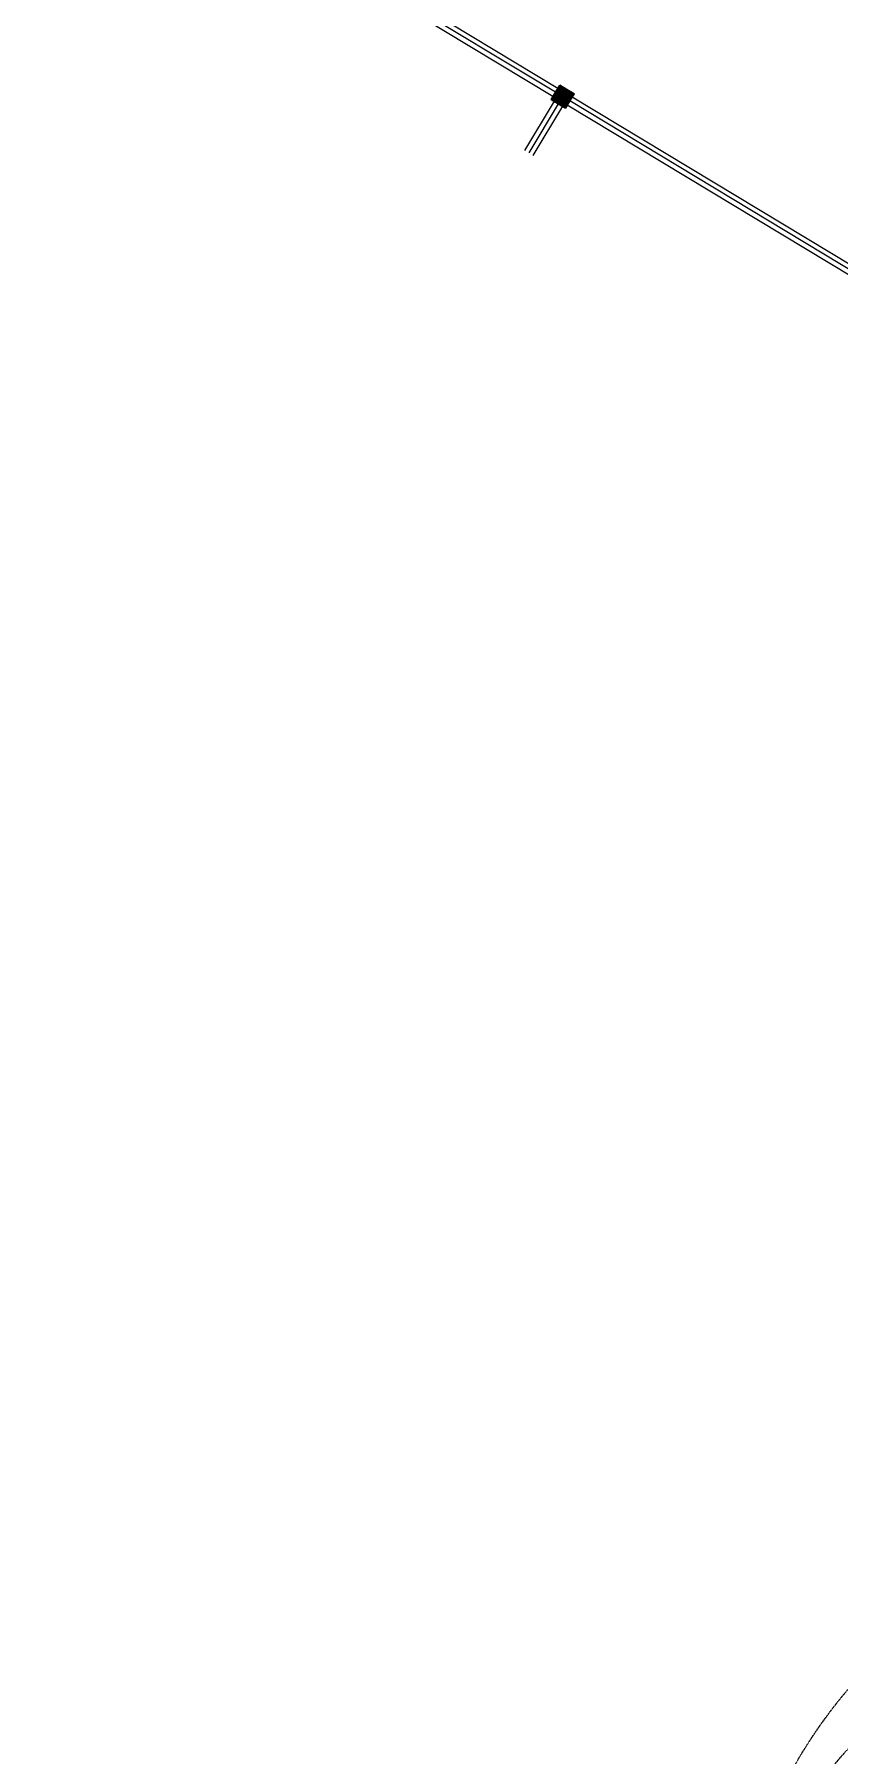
# Model space of a CAD drawing. Header units: millimetres. Extents: x 832728086 to 834530684, y 817551485 to 818349469.
# Drawn here: x 834150114 to 834178975, y 817852319 to 817914034 of the extents above; entities that cross this region are included whole.
import ezdxf

# ---------------------------------------------------------------- set-up
doc = ezdxf.new("R2010")
doc.units = ezdxf.units.MM
doc.header["$LTSCALE"] = 100
doc.linetypes.add('Hidden', pattern=[9.525, 6.35, -3.175])
doc.layers.add('+C-160', color=160, linetype='Hidden')
doc.layers.add('000-Tactile-l', color=8, linetype='Continuous')
doc.layers.add('000-helpline', color=30, linetype='Continuous', lineweight=30, plot=False)

# ---------------------------------------------------------------- blocks, each defined once
blk = doc.blocks.new('tactile')
at = {"layer": '000-helpline', "ltscale": 0.015}
for points in [[(834168.845, 817912.009), (834169.102, 817911.854), (834168.947, 817911.598), (834168.69, 817911.753)], [(834169, 817912.266), (834169.257, 817912.111), (834169.102, 817911.854), (834168.845, 817912.009)], [(834169.257, 817912.111), (834169.514, 817911.956), (834169.359, 817911.699), (834169.102, 817911.854)], [(834169.102, 817911.854), (834169.359, 817911.699), (834169.204, 817911.443), (834168.947, 817911.598)]]:
    blk.add_lwpolyline(points, close=True, dxfattribs=at)
at = {"layer": '000-Tactile-l', "ltscale": 5e-05}
for p, q in [((834168.845, 817912.009), (834149.293, 817923.805)), ((834149.387, 817923.953), (834168.936, 817912.159)), ((834168.755, 817911.859), (834149.2, 817923.657)), ((834168.798, 817911.688), (834167.739, 817909.927)), ((834168.948, 817911.597), (834167.889, 817909.837)), ((834169.097, 817911.507), (834168.039, 817909.747)), ((834188.966, 817899.666), (834169.269, 817911.549)), ((834189.056, 817899.816), (834169.359, 817911.699)), ((834169.449, 817911.849), (834189.147, 817899.966))]:
    blk.add_line(p, q, dxfattribs=at)
at = {"layer": '000-Tactile-l', "ltscale": 0.015}
for centre, radius in [((834168.828, 817911.932), 0.0175), ((834168.828, 817911.932), 0.0125), ((834168.854, 817911.975), 0.0175), ((834168.854, 817911.975), 0.0125), ((834168.88, 817912.018), 0.0175), ((834168.88, 817912.018), 0.0125), ((834168.897, 817911.949), 0.0175), ((834168.897, 817911.949), 0.0125), ((834168.905, 817912.061), 0.0175), ((834168.905, 817912.061), 0.0125), ((834168.922, 817911.992), 0.0175), ((834168.922, 817911.992), 0.0125), ((834168.931, 817912.104), 0.0175), ((834168.931, 817912.104), 0.0125), ((834168.939, 817911.923), 0.0175), ((834168.948, 817912.035), 0.0175), ((834168.948, 817912.035), 0.0125), ((834168.957, 817912.146), 0.0175), ((834168.957, 817912.146), 0.0125), ((834168.965, 817911.966), 0.0175), ((834168.965, 817911.966), 0.0125), ((834168.974, 817912.078), 0.0175), ((834168.974, 817912.078), 0.0125), ((834168.983, 817912.189), 0.0175), ((834168.983, 817912.189), 0.0125), ((834168.991, 817912.009), 0.0175), ((834168.991, 817912.009), 0.0125), ((834169, 817912.121), 0.0175), ((834169, 817912.121), 0.0125), ((834169.009, 817912.232), 0.0175), ((834169.008, 817911.94), 0.0175), ((834169.009, 817912.232), 0.0125), ((834169.008, 817911.94), 0.0125), ((834169.017, 817912.052), 0.0175), ((834169.017, 817912.052), 0.0125), ((834169.026, 817912.163), 0.0175), ((834169.026, 817912.163), 0.0125), ((834169.034, 817911.983), 0.0175), ((834169.034, 817911.983), 0.0125), ((834169.043, 817912.095), 0.0175), ((834169.043, 817912.095), 0.0125), ((834169.052, 817912.206), 0.0175), ((834169.052, 817912.206), 0.0125), ((834169.06, 817912.026), 0.0175), ((834169.06, 817912.026), 0.0125), ((834169.069, 817912.137), 0.0175), ((834169.069, 817912.137), 0.0125), ((834169.077, 817911.957), 0.0175), ((834169.077, 817911.957), 0.0125), ((834169.086, 817912.069), 0.0175), ((834169.086, 817912.069), 0.0125), ((834169.094, 817912.18), 0.0175), ((834169.094, 817912.18), 0.0125), ((834169.103, 817912), 0.0175), ((834169.103, 817912), 0.0125), ((834169.111, 817912.112), 0.0175), ((834169.111, 817912.112), 0.0125), ((834169.12, 817911.932), 0.0175), ((834169.12, 817911.932), 0.0125), ((834169.128, 817912.043), 0.0175), ((834169.128, 817912.043), 0.0125), ((834169.137, 817912.154), 0.0175), ((834169.137, 817912.154), 0.0125), ((834169.145, 817911.974), 0.0175), ((834169.145, 817911.974), 0.0125), ((834169.154, 817912.086), 0.0175), ((834169.154, 817912.086), 0.0125), ((834169.171, 817912.017), 0.0175), ((834169.171, 817912.017), 0.0125), ((834169.18, 817912.129), 0.0175), ((834169.18, 817912.129), 0.0125), ((834169.188, 817911.949), 0.0175), ((834169.188, 817911.949), 0.0125), ((834169.197, 817912.06), 0.0175), ((834169.197, 817912.06), 0.0125), ((834169.214, 817911.991), 0.0175), ((834169.214, 817911.991), 0.0125), ((834169.223, 817912.103), 0.0175), ((834169.223, 817912.103), 0.0125), ((834169.231, 817911.923), 0.0175), ((834169.24, 817912.034), 0.0175), ((834169.24, 817912.034), 0.0125), ((834169.257, 817911.966), 0.0175), ((834169.257, 817911.966), 0.0125), ((834169.266, 817912.077), 0.0175), ((834169.266, 817912.077), 0.0125), ((834169.283, 817912.008), 0.0175), ((834169.283, 817912.008), 0.0125), ((834169.3, 817911.94), 0.0175), ((834169.3, 817911.94), 0.0125), ((834169.308, 817912.051), 0.0175), ((834169.308, 817912.051), 0.0125), ((834169.325, 817911.983), 0.0175), ((834169.325, 817911.983), 0.0125), ((834169.351, 817912.025), 0.0175), ((834169.351, 817912.025), 0.0125), ((834169.368, 817911.957), 0.0175), ((834169.368, 817911.957), 0.0125), ((834169.394, 817911.999), 0.0175), ((834169.394, 817911.999), 0.0125), ((834169.411, 817911.931), 0.0175), ((834169.411, 817911.931), 0.0125), ((834169.437, 817911.974), 0.0175), ((834169.437, 817911.974), 0.0125), ((834169.48, 817911.948), 0.0175), ((834169.48, 817911.948), 0.0125), ((834168.725, 817911.761), 0.0175), ((834168.725, 817911.761), 0.0125), ((834168.75, 817911.804), 0.0175), ((834168.75, 817911.804), 0.0125), ((834168.767, 817911.735), 0.0175), ((834168.767, 817911.735), 0.0125), ((834168.776, 817911.847), 0.0175), ((834168.776, 817911.847), 0.0125), ((834168.793, 817911.778), 0.0175), ((834168.793, 817911.778), 0.0125), ((834168.802, 817911.889), 0.0175), ((834168.802, 817911.889), 0.0125), ((834168.81, 817911.709), 0.0175), ((834168.81, 817911.709), 0.0125), ((834168.819, 817911.821), 0.0175), ((834168.819, 817911.821), 0.0125), ((834168.836, 817911.752), 0.0175), ((834168.836, 817911.752), 0.0125), ((834168.845, 817911.864), 0.0175), ((834168.845, 817911.864), 0.0125), ((834168.853, 817911.684), 0.0175), ((834168.853, 817911.684), 0.0125), ((834168.862, 817911.795), 0.0175), ((834168.862, 817911.795), 0.0125), ((834168.871, 817911.906), 0.0175), ((834168.871, 817911.906), 0.0125), ((834168.879, 817911.726), 0.0175), ((834168.879, 817911.726), 0.0125), ((834168.888, 817911.838), 0.0175), ((834168.888, 817911.838), 0.0125), ((834168.896, 817911.658), 0.0175), ((834168.896, 817911.658), 0.0125), ((834168.905, 817911.769), 0.0175), ((834168.905, 817911.769), 0.0125), ((834168.914, 817911.881), 0.0175), ((834168.914, 817911.881), 0.0125), ((834168.922, 817911.701), 0.0175), ((834168.922, 817911.701), 0.0125), ((834168.931, 817911.812), 0.0175), ((834168.931, 817911.812), 0.0125), ((834168.939, 817911.632), 0.0175), ((834168.939, 817911.632), 0.0125), ((834168.939, 817911.923), 0.0125), ((834168.948, 817911.743), 0.0175), ((834168.948, 817911.743), 0.0125), ((834168.956, 817911.855), 0.0175), ((834168.956, 817911.855), 0.0125), ((834168.965, 817911.675), 0.0175), ((834168.965, 817911.675), 0.0125), ((834168.973, 817911.786), 0.0175), ((834168.973, 817911.786), 0.0125), ((834168.982, 817911.606), 0.0175), ((834168.982, 817911.898), 0.0175), ((834168.982, 817911.606), 0.0125), ((834168.982, 817911.898), 0.0125), ((834168.99, 817911.718), 0.0175), ((834168.99, 817911.718), 0.0125), ((834168.999, 817911.829), 0.0175), ((834168.999, 817911.829), 0.0125), ((834169.007, 817911.649), 0.0175), ((834169.007, 817911.649), 0.0125), ((834169.016, 817911.76), 0.0175), ((834169.016, 817911.76), 0.0125), ((834169.024, 817911.58), 0.0175), ((834169.025, 817911.872), 0.0175), ((834169.024, 817911.58), 0.0125), ((834169.025, 817911.872), 0.0125), ((834169.033, 817911.692), 0.0175), ((834169.033, 817911.692), 0.0125), ((834169.042, 817911.803), 0.0175), ((834169.042, 817911.803), 0.0125), ((834169.051, 817911.915), 0.0175), ((834169.05, 817911.623), 0.0175), ((834169.051, 817911.915), 0.0125), ((834169.05, 817911.623), 0.0125), ((834169.059, 817911.734), 0.0175), ((834169.059, 817911.734), 0.0125), ((834169.068, 817911.846), 0.0175), ((834169.067, 817911.554), 0.0175), ((834169.068, 817911.846), 0.0125), ((834169.067, 817911.554), 0.0125), ((834169.076, 817911.666), 0.0175), ((834169.076, 817911.666), 0.0125), ((834169.085, 817911.777), 0.0175), ((834169.085, 817911.777), 0.0125), ((834169.093, 817911.597), 0.0175), ((834169.094, 817911.889), 0.0175), ((834169.093, 817911.597), 0.0125), ((834169.094, 817911.889), 0.0125), ((834169.102, 817911.709), 0.0175), ((834169.102, 817911.709), 0.0125), ((834169.11, 817911.529), 0.0175), ((834169.111, 817911.82), 0.0175), ((834169.11, 817911.529), 0.0125), ((834169.111, 817911.82), 0.0125), ((834169.119, 817911.64), 0.0175), ((834169.119, 817911.64), 0.0125), ((834169.128, 817911.751), 0.0175), ((834169.128, 817911.751), 0.0125), ((834169.136, 817911.571), 0.0175), ((834169.136, 817911.863), 0.0175), ((834169.136, 817911.571), 0.0125), ((834169.136, 817911.863), 0.0125), ((834169.145, 817911.683), 0.0175), ((834169.145, 817911.683), 0.0125), ((834169.153, 817911.503), 0.0175), ((834169.153, 817911.794), 0.0175), ((834169.153, 817911.503), 0.0125), ((834169.153, 817911.794), 0.0125), ((834169.162, 817911.614), 0.0175), ((834169.162, 817911.906), 0.0175), ((834169.162, 817911.614), 0.0125), ((834169.162, 817911.906), 0.0125), ((834169.17, 817911.726), 0.0175), ((834169.17, 817911.726), 0.0125), ((834169.179, 817911.546), 0.0175), ((834169.179, 817911.837), 0.0175), ((834169.179, 817911.546), 0.0125), ((834169.179, 817911.837), 0.0125), ((834169.187, 817911.657), 0.0175), ((834169.187, 817911.657), 0.0125), ((834169.196, 817911.477), 0.0175), ((834169.196, 817911.768), 0.0175), ((834169.196, 817911.477), 0.0125), ((834169.196, 817911.768), 0.0125), ((834169.204, 817911.588), 0.0175), ((834169.205, 817911.88), 0.0175), ((834169.204, 817911.588), 0.0125), ((834169.205, 817911.88), 0.0125), ((834169.213, 817911.7), 0.0175), ((834169.213, 817911.7), 0.0125), ((834169.221, 817911.52), 0.0175), ((834169.222, 817911.811), 0.0175), ((834169.221, 817911.52), 0.0125), ((834169.222, 817911.811), 0.0125), ((834169.23, 817911.631), 0.0175), ((834169.231, 817911.923), 0.0125), ((834169.23, 817911.631), 0.0125), ((834169.239, 817911.743), 0.0175), ((834169.239, 817911.743), 0.0125), ((834169.248, 817911.854), 0.0175), ((834169.247, 817911.563), 0.0175), ((834169.248, 817911.854), 0.0125), ((834169.247, 817911.563), 0.0125), ((834169.256, 817911.674), 0.0175), ((834169.256, 817911.674), 0.0125), ((834169.265, 817911.785), 0.0175), ((834169.265, 817911.785), 0.0125), ((834169.274, 817911.897), 0.0175), ((834169.273, 817911.605), 0.0175), ((834169.274, 817911.897), 0.0125), ((834169.273, 817911.605), 0.0125), ((834169.282, 817911.717), 0.0175), ((834169.282, 817911.717), 0.0125), ((834169.291, 817911.828), 0.0175), ((834169.291, 817911.828), 0.0125), ((834169.299, 817911.648), 0.0175), ((834169.299, 817911.648), 0.0125), ((834169.308, 817911.76), 0.0175), ((834169.308, 817911.76), 0.0125), ((834169.317, 817911.871), 0.0175), ((834169.317, 817911.871), 0.0125), ((834169.325, 817911.691), 0.0175), ((834169.325, 817911.691), 0.0125), ((834169.334, 817911.802), 0.0175), ((834169.334, 817911.802), 0.0125), ((834169.342, 817911.914), 0.0175), ((834169.342, 817911.914), 0.0125), ((834169.351, 817911.734), 0.0175), ((834169.351, 817911.734), 0.0125), ((834169.359, 817911.845), 0.0175), ((834169.359, 817911.845), 0.0125), ((834169.376, 817911.777), 0.0175), ((834169.376, 817911.777), 0.0125), ((834169.385, 817911.888), 0.0175), ((834169.385, 817911.888), 0.0125), ((834169.402, 817911.819), 0.0175), ((834169.402, 817911.819), 0.0125), ((834169.428, 817911.862), 0.0175), ((834169.428, 817911.862), 0.0125), ((834169.454, 817911.905), 0.0175), ((834169.454, 817911.905), 0.0125)]:
    blk.add_circle(centre, radius, dxfattribs=at)
blk = doc.blocks.new('A$C062A3D83')
at = {"layer": '+C-160', "ltscale": 3}
blk.add_arc((-74852, -2178), 110472, 212.03385, 267.99283, dxfattribs=at)
at = {"layer": '+C-160'}
for radius in [154500, 155000]:
    blk.add_arc((-73200, 51713), radius, 239.00005, 257.42225, dxfattribs=at)
at = {"layer": '+C-160', "ltscale": 0.01}
for radius in [155300, 155000, 155000]:
    blk.add_arc((-73200, 51713), radius, 239.00005, 257.42224, dxfattribs=at)
at = {"layer": '+C-160'}
blk.add_ellipse((-72777, 52589), major_axis=(-148545, 45884), ratio=1, start_param=1.349548, end_param=1.668117, dxfattribs=at)
at = {"layer": '+C-160', "ltscale": 5e-05}
for points in [[(-296848, -26983), (-291366, -32081), (-295855, -38319), (-303781, -47656), (-318196, -73269), (-309360, -93474), (-283638, -103343), (-243086, -110445), (-227444, -123714), (-223395, -134705), (-216760, -144404), (-209774, -151196), (-202066, -157173), (-186237, -166002), (-170522, -170541), (-165682, -170396), (-156246, -168405), (-151883, -167137), (-148806, -164614), (-145035, -161002), (-143718, -159179), (-140359, -155166), (-137073, -151867), (-129325, -146113), (-122013, -142382), (-115421, -140274), (-110402, -138359), (-105272, -133214), (-103824, -129495), (-103593, -128494)], [(-146034, -155612), (-144946, -153794), (-142611, -151269), (-135489, -145093), (-126808, -139742), (-119664, -137058), (-115374, -135834), (-112412, -134510), (-110118, -132631), (-109059, -130338), (-108707, -126634)], [(-147013, -155319), (-146605, -154527), (-146145, -153625), (-143904, -150388), (-138428, -145477), (-131707, -140755), (-124727, -137152), (-118165, -134959), (-113948, -133677), (-112081, -132495), (-110832, -130468), (-110296, -128152)]]:
    blk.add_spline(points, degree=3, dxfattribs=at)

msp = doc.modelspace()

# ---------------------------------------------------------------- block references
at = {"layer": '+C-160', "ltscale": 5}
msp.add_blockref('A$C062A3D83', (834323333.3128, 818005260.0327), dxfattribs=at)
at = {"layer": '000-Tactile-l', "xscale": 1000, "yscale": 1000, "zscale": 1000}
msp.add_blockref('tactile', (-56.4905, -49.2817, -0.0703), dxfattribs=at)

doc.saveas('drawing.dxf')
